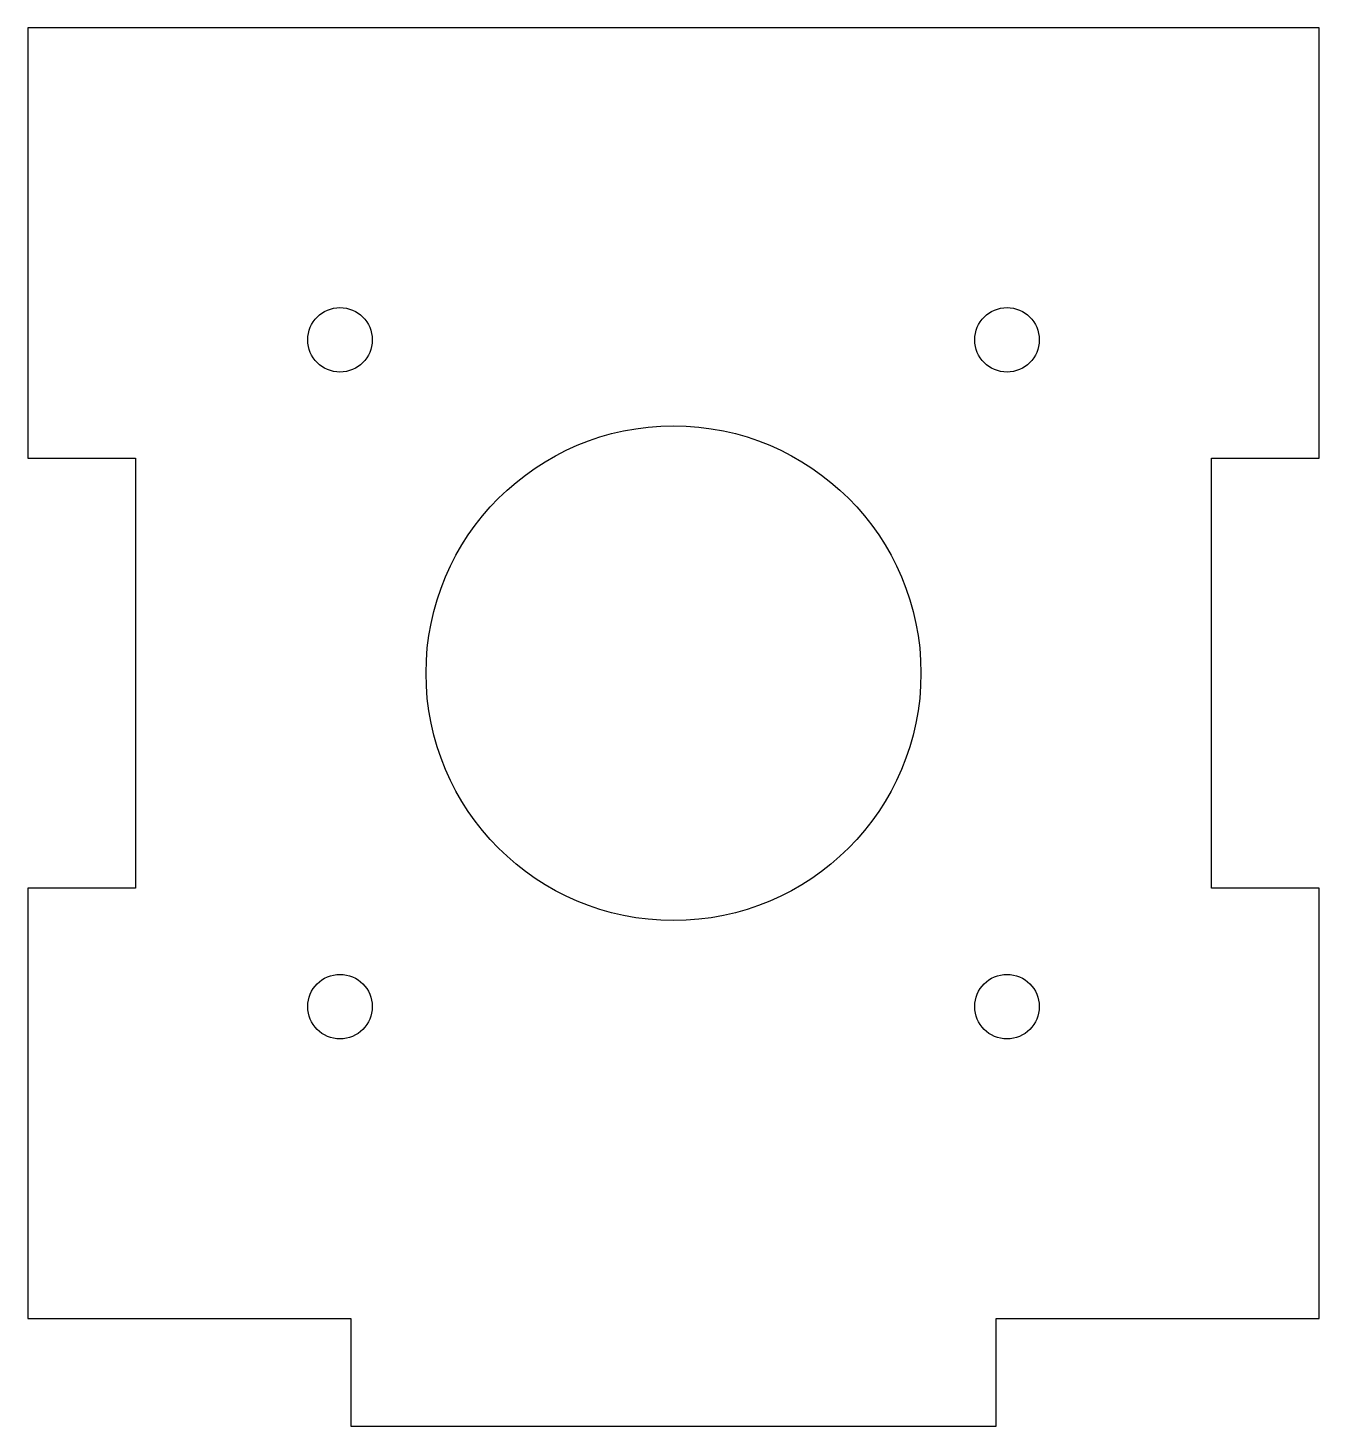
# Model space of a CAD drawing. Header units: millimetres. Extents: x 0 to 60, y -5 to 60.
import ezdxf

# ---------------------------------------------------------------- set-up
doc = ezdxf.new("R2010")
doc.units = ezdxf.units.MM

msp = doc.modelspace()

# ---------------------------------------------------------------- linework, layer by layer
at = {"color": 7, "linetype": 'Continuous', "lineweight": 25}
for p, q in [((0, 60), (0, 40)), ((60, 60), (0, 60)), ((60, 40), (60, 60)), ((0, 40), (5, 40)), ((5, 40), (5, 20)), ((55, 40), (60, 40)), ((55, 20), (55, 40)), ((5, 20), (0, 20)), ((0, 20), (0, 0)), ((60, 20), (55, 20)), ((60, 0), (60, 20)), ((0, 0), (15, 0)), ((15, 0), (15, -5)), ((45, 0), (60, 0)), ((45, -5), (45, 0)), ((15, -5), (45, -5))]:
    msp.add_line(p, q, dxfattribs=at)
for centre, radius in [((14.5, 45.5), 1.5), ((45.5, 45.5), 1.5), ((30, 30), 11.5), ((14.5, 14.5), 1.5), ((45.5, 14.5), 1.5)]:
    msp.add_circle(centre, radius, dxfattribs=at)

doc.saveas('drawing.dxf')
